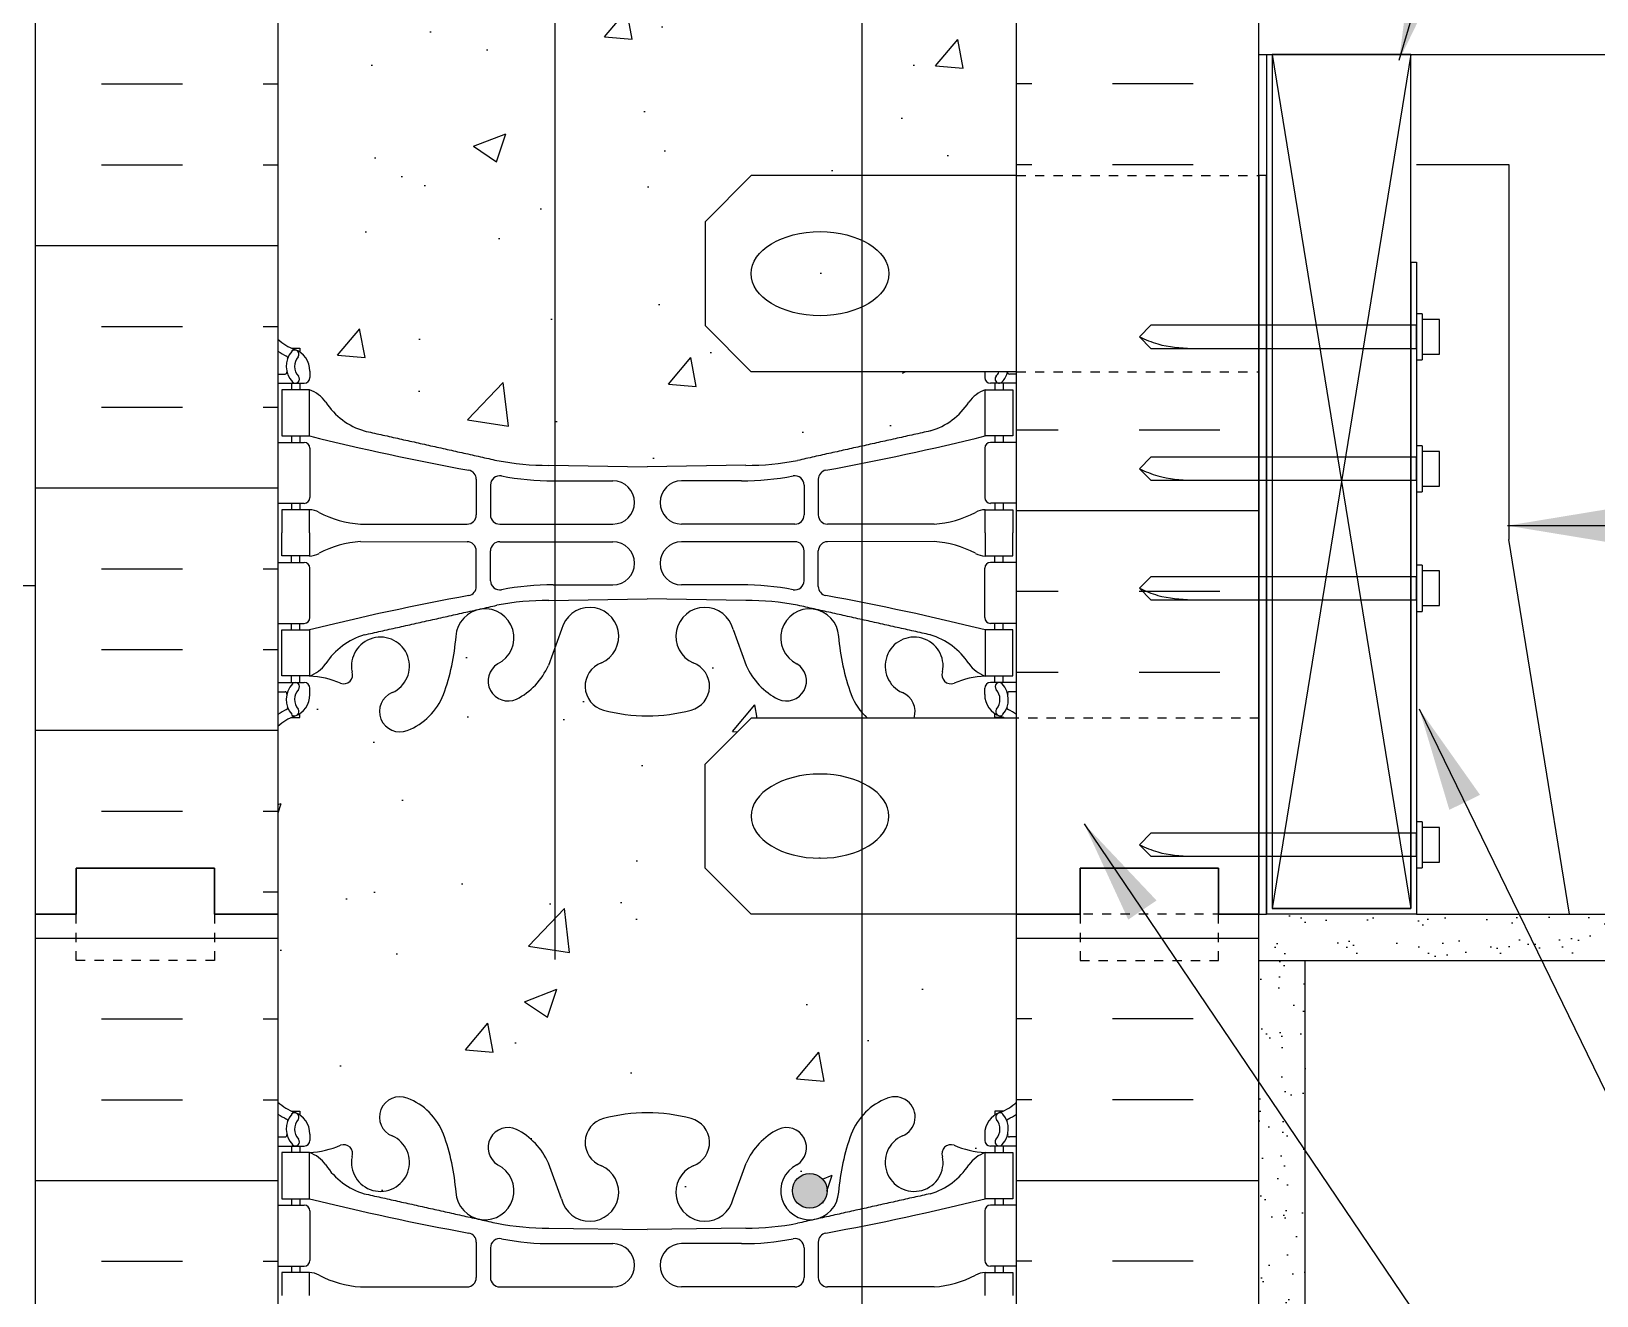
# Model space of a CAD drawing. Header units: inches. Extents: x 86.6 to 136.2, y -5.6 to 65.7.
# Drawn here: x 106.71 to 123.66, y 24.59 to 38.29 of the extents above; entities that cross this region are included whole.
import ezdxf

# ---------------------------------------------------------------- set-up
doc = ezdxf.new("R2010")
doc.units = ezdxf.units.IN
doc.header["$LTSCALE"] = 0.5
doc.header["$MEASUREMENT"] = 0
doc.linetypes.add('DASHED2', pattern=[0.375, 0.25, -0.125])
doc.linetypes.add('HIDDEN2', pattern=[0.1875, 0.125, -0.0625])
for name, color, linetype in [('HATCH', 12, 'Continuous'), ('line25', 2, 'Continuous'), ('LINE3', 3, 'Continuous'), ('LINE50', 5, 'Continuous'), ('LINE9', 9, 'Continuous'), ('TEXT', 4, 'Continuous'), ('Web_Edge', 9, 'Continuous')]:
    doc.layers.add(name, color=color, linetype=linetype)
doc.styles.add('DIM', font='romans.shx', dxfattribs={"width": 0.7})
doc.dimstyles.new('ext_12', dxfattribs={"dimscale": 12, "dimtxt": 0.09375, "dimasz": 0.09375, "dimexe": 0.09375, "dimexo": 0.0625, "dimgap": 0.0625, "dimtad": 1, "dimdec": 1, "dimzin": 3, "dimdsep": 46, "dimlunit": 4, "dimtxsty": 'DIM', "dimcen": 0.09, "dimdle": 0.09375, "dimclrt": 4, "dimadec": 0, "dimazin": 0, "dimtfac": 1, "dimtdec": 1, "dimtmove": 2, "dimatfit": 3, "dimfxl": 1, "dimfrac": 2, "dimtolj": 1, "dimtzin": 0, "dimarcsym": 0})
pattern_1 = [(37.5, (62.706, 9.471), (-0.0157483, 0.481706), [0, -0.38, 0, -0.425, 0, -0.40625]), (7.5, (62.706, 9.471), (0.442444, 0.7055365), [0, -0.205, 0, -0.3425, 0, -0.13125]), (327.5, (62.3985, 9.471), (0.7785355, 0.0014148), [0, -0.125, 0, -0.45, 0, -0.5875]), (317.5, (62.3985, 9.471), (0.7515317, 0.219419), [0, -0.0625, 0, -0.295, 0, -0.3375])]

msp = doc.modelspace()

# ---------------------------------------------------------------- hatches: boundary and pattern name
at = {"layer": 'HATCH'}
h = msp.add_hatch(dxfattribs=at)
h.set_pattern_fill('AR-CONC', color=256, scale=0.5)
h.paths.add_polyline_path([(113.382, 63.85), (113.257, 63.725), (113.257, 64.725), (113.257, 65.725), (112.257, 64.725), (109.382, 64.725), (109.382, 62.691, 0.088416), (109.528, 62.593), (109.618, 62.593), (109.618, 62.552, -0.249069), (109.728, 62.345), (109.728, 62.277, -0.414214), (109.666, 62.215), (109.618, 62.215), (109.618, 62.145), (109.723, 62.145, 0.085348), (110.052, 62.22, -0.669601), (110.185, 62.1, 2.087231), (110.619, 62.325, -1), (110.782, 62.733, -0.227838), (111.187, 62.309, -0.06598), (111.311, 61.7, 1.629604), (111.782, 62.001, -1.059167), (111.989, 62.383, -0.16372), (112.311, 62.029), (112.453, 61.642, 1.612474), (112.885, 62.002, -0.734872), (112.908, 62.513, -0.068475), (113.382, 62.575)])
h.paths.add_polyline_path([(112.946, 61.715, -1), (112.571, 61.715, -1)], flags=16)
h.paths.add_polyline_path([(117.382, 64.725), (114.257, 64.725), (113.382, 63.85), (113.382, 62.575, -0.068475), (113.856, 62.513, -0.734872), (113.879, 62.002, 1.612474), (114.311, 61.642), (114.453, 62.029, -0.16372), (114.775, 62.383, -1.059167), (114.982, 62.001, 1.629604), (115.453, 61.7, -0.06598), (115.577, 62.309, -0.227838), (115.982, 62.733, -1), (116.145, 62.325, 2.087231), (116.579, 62.1, -0.669601), (116.712, 62.22, 0.085348), (117.041, 62.145), (117.146, 62.145), (117.146, 62.215), (117.099, 62.215, -0.414214), (117.036, 62.277), (117.036, 62.345, -0.249069), (117.146, 62.552), (117.146, 62.593), (117.236, 62.593, 0.088416), (117.382, 62.691)])
edge = h.paths.add_edge_path()
edge.add_line((112.382, 59.864), (112.315, 59.863))
edge.add_arc((112.31, 56.879), 2.984, 89.9005, 100.7454)
edge.add_spline(control_points=[(111.754, 59.81), (110.316, 59.49)], knot_values=[0, 0, 1, 1], degree=1, periodic=0)
edge.add_arc((110.524, 58.776), 0.743, 106.1893, 145.772)
edge.add_arc((109.601, 59.387), 0.364, 289.6613, 327.9576, ccw=False)
edge.add_line((109.723, 59.045), (109.618, 59.045))
edge.add_line((109.618, 59.045), (109.618, 58.975))
edge.add_line((109.618, 58.975), (109.666, 58.975))
edge.add_arc((109.666, 58.912), 0.0625, 0, 90, ccw=False)
edge.add_line((109.728, 58.912), (109.728, 58.845))
edge.add_arc((109.478, 58.845), 0.25, 304.0558, 360, ccw=False)
edge.add_line((109.618, 58.637), (109.618, 58.596))
edge.add_line((109.618, 58.596), (109.528, 58.596))
edge.add_arc((109.728, 58.137), 0.5, 113.5782, 133.7891)
edge.add_line((109.382, 58.498), (109.382, 52.952))
edge.add_arc((109.728, 53.313), 0.5, 226.2109, 246.4218)
edge.add_line((109.528, 52.855), (109.618, 52.855))
edge.add_line((109.618, 52.855), (109.618, 52.813))
edge.add_arc((109.478, 52.606), 0.25, 0, 55.9442, ccw=False)
edge.add_line((109.728, 52.606), (109.728, 52.538))
edge.add_arc((109.666, 52.538), 0.0625, -90, 0, ccw=False)
edge.add_line((109.666, 52.476), (109.618, 52.476))
edge.add_line((109.618, 52.476), (109.618, 52.406))
edge.add_line((109.618, 52.406), (109.723, 52.406))
edge.add_arc((109.601, 52.063), 0.364, 32.0424, 70.3387, ccw=False)
edge.add_arc((110.524, 52.674), 0.743, 214.228, 253.8107)
edge.add_spline(control_points=[(110.316, 51.96), (111.754, 51.64)], knot_values=[0, 0, 1, 1], degree=1, periodic=0)
edge.add_arc((112.31, 54.571), 2.984, 259.2546, 270.0995)
edge.add_line((112.315, 51.588), (112.382, 51.587))
edge.add_line((112.382, 51.587), (112.382, 59.864))
h.paths.add_polyline_path([(113.382, 59.879), (112.382, 59.864), (112.382, 51.587), (113.382, 51.572)])
edge = h.paths.add_edge_path()
edge.add_arc((117.036, 58.137), 0.5, 46.2109, 66.4218)
edge.add_line((117.236, 58.596), (117.146, 58.596))
edge.add_line((117.146, 58.596), (117.146, 58.637))
edge.add_arc((117.286, 58.845), 0.25, 180, 235.9442, ccw=False)
edge.add_line((117.036, 58.845), (117.036, 58.912))
edge.add_arc((117.099, 58.912), 0.0625, 90, 180, ccw=False)
edge.add_line((117.099, 58.975), (117.146, 58.975))
edge.add_line((117.146, 58.975), (117.146, 59.045))
edge.add_line((117.146, 59.045), (117.041, 59.045))
edge.add_arc((117.163, 59.387), 0.364, 212.0424, 250.3387, ccw=False)
edge.add_arc((116.24, 58.776), 0.743, 34.228, 73.8107)
edge.add_spline(control_points=[(116.448, 59.49), (115.01, 59.81)], knot_values=[0, 0, 1, 1], degree=1, periodic=0)
edge.add_arc((114.454, 56.879), 2.984, 79.2546, 90.0995)
edge.add_line((114.449, 59.863), (113.382, 59.879))
edge.add_line((113.382, 59.879), (113.382, 51.572))
edge.add_line((113.382, 51.572), (114.449, 51.588))
edge.add_arc((114.454, 54.571), 2.984, 269.9005, 280.7454)
edge.add_spline(control_points=[(115.01, 51.64), (116.448, 51.96)], knot_values=[0, 0, 1, 1], degree=1, periodic=0)
edge.add_arc((116.24, 52.674), 0.743, 286.1893, 325.772)
edge.add_arc((117.163, 52.063), 0.364, 109.6613, 147.9576, ccw=False)
edge.add_line((117.041, 52.406), (117.146, 52.406))
edge.add_line((117.146, 52.406), (117.146, 52.476))
edge.add_line((117.146, 52.476), (117.099, 52.476))
edge.add_arc((117.099, 52.538), 0.0625, 180, 270, ccw=False)
edge.add_line((117.036, 52.538), (117.036, 52.606))
edge.add_arc((117.286, 52.606), 0.25, 124.0558, 180, ccw=False)
edge.add_line((117.146, 52.813), (117.146, 52.855))
edge.add_line((117.146, 52.855), (117.236, 52.855))
edge.add_arc((117.036, 53.313), 0.5, 293.5782, 313.7891)
edge.add_line((117.382, 52.952), (117.382, 58.498))
edge = h.paths.add_edge_path()
edge.add_line((112.382, 41.864), (112.315, 41.863))
edge.add_arc((112.31, 38.879), 2.984, 89.9005, 100.7454)
edge.add_spline(control_points=[(111.754, 41.81), (110.316, 41.49)], knot_values=[0, 0, 1, 1], degree=1, periodic=0)
edge.add_arc((110.524, 40.776), 0.743, 106.1893, 145.772)
edge.add_arc((109.601, 41.387), 0.364, 289.6613, 327.9576, ccw=False)
edge.add_line((109.723, 41.045), (109.618, 41.045))
edge.add_line((109.618, 41.045), (109.618, 40.975))
edge.add_line((109.618, 40.975), (109.666, 40.975))
edge.add_arc((109.666, 40.912), 0.0625, 0, 90, ccw=False)
edge.add_line((109.728, 40.912), (109.728, 40.845))
edge.add_arc((109.478, 40.845), 0.25, 304.0558, 360, ccw=False)
edge.add_line((109.618, 40.637), (109.618, 40.596))
edge.add_line((109.618, 40.596), (109.528, 40.596))
edge.add_arc((109.728, 40.137), 0.5, 113.5782, 133.7891)
edge.add_line((109.382, 40.498), (109.382, 34.952))
edge.add_arc((109.728, 35.313), 0.5, 226.2109, 246.4218)
edge.add_line((109.528, 34.855), (109.618, 34.855))
edge.add_line((109.618, 34.855), (109.618, 34.813))
edge.add_arc((109.478, 34.606), 0.25, 0, 55.9442, ccw=False)
edge.add_line((109.728, 34.606), (109.728, 34.538))
edge.add_arc((109.666, 34.538), 0.0625, -90, 0, ccw=False)
edge.add_line((109.666, 34.476), (109.618, 34.476))
edge.add_line((109.618, 34.476), (109.618, 34.406))
edge.add_line((109.618, 34.406), (109.723, 34.406))
edge.add_arc((109.601, 34.063), 0.364, 32.0424, 70.3387, ccw=False)
edge.add_arc((110.524, 34.674), 0.743, 214.228, 253.8107)
edge.add_spline(control_points=[(110.316, 33.96), (111.754, 33.64)], knot_values=[0, 0, 1, 1], degree=1, periodic=0)
edge.add_arc((112.31, 36.571), 2.984, 259.2546, 270.0995)
edge.add_line((112.315, 33.588), (112.382, 33.587))
edge.add_line((112.382, 33.587), (112.382, 41.864))
edge = h.paths.add_edge_path()
edge.add_line((114.507, 36.725), (115.705, 36.725))
edge.add_line((115.705, 36.725), (115.705, 41.656))
edge.add_spline(control_points=[(115.705, 41.656), (115.543, 41.692)], knot_values=[0.516874, 0.516874, 0.629218, 0.629218], degree=1, periodic=0)
edge.add_spline(control_points=[(115.543, 41.692), (115.01, 41.81)], knot_values=[0.629218, 0.629218, 1, 1], degree=1, periodic=0)
edge.add_arc((114.454, 38.879), 2.984, 79.2546, 90.0995)
edge.add_line((114.449, 41.863), (113.382, 41.879))
edge.add_line((113.382, 41.879), (112.382, 41.864))
edge.add_line((112.382, 41.864), (112.382, 33.587))
edge.add_line((112.382, 33.587), (113.382, 33.572))
edge.add_line((113.382, 33.572), (114.449, 33.588))
edge.add_arc((114.454, 36.571), 2.984, 269.9005, 280.7454)
edge.add_spline(control_points=[(115.01, 33.64), (115.543, 33.759)], knot_values=[0.629218, 0.629218, 1, 1], degree=1, periodic=0)
edge.add_spline(control_points=[(115.543, 33.759), (115.705, 33.795)], knot_values=[0.516874, 0.516874, 0.629218, 0.629218], degree=1, periodic=0)
edge.add_line((115.705, 33.795), (115.705, 34.6))
edge.add_line((115.705, 34.6), (114.507, 34.6))
edge.add_line((114.507, 34.6), (114.007, 35.1))
edge.add_line((114.007, 35.1), (114.007, 36.225))
edge.add_line((114.007, 36.225), (114.507, 36.725))
edge = h.paths.add_edge_path()
edge.add_arc((117.036, 40.137), 0.5, 46.2109, 66.4218)
edge.add_line((117.236, 40.596), (117.146, 40.596))
edge.add_line((117.146, 40.596), (117.146, 40.637))
edge.add_arc((117.286, 40.845), 0.25, 180, 235.9442, ccw=False)
edge.add_line((117.036, 40.845), (117.036, 40.912))
edge.add_arc((117.099, 40.912), 0.0625, 90, 180, ccw=False)
edge.add_line((117.099, 40.975), (117.146, 40.975))
edge.add_line((117.146, 40.975), (117.146, 41.045))
edge.add_line((117.146, 41.045), (117.041, 41.045))
edge.add_arc((117.163, 41.387), 0.364, 212.0424, 250.3387, ccw=False)
edge.add_arc((116.24, 40.776), 0.743, 34.228, 73.8107)
edge.add_spline(control_points=[(116.448, 41.49), (115.705, 41.656)], knot_values=[0, 0, 0.516874, 0.516874], degree=1, periodic=0)
edge.add_line((115.705, 41.656), (115.705, 36.725))
edge.add_line((115.705, 36.725), (117.382, 36.725))
edge.add_line((117.382, 36.725), (117.382, 40.498))
edge = h.paths.add_edge_path()
edge.add_line((117.146, 34.476), (117.099, 34.476))
edge.add_arc((117.099, 34.538), 0.0625, 180, 270, ccw=False)
edge.add_line((117.036, 34.538), (117.036, 34.6))
edge.add_line((117.036, 34.6), (115.705, 34.6))
edge.add_line((115.705, 34.6), (115.705, 33.795))
edge.add_spline(control_points=[(115.705, 33.795), (116.448, 33.96)], knot_values=[0, 0, 0.516874, 0.516874], degree=1, periodic=0)
edge.add_arc((116.24, 34.674), 0.743, 286.1893, 327.2081)
edge.add_arc((117.163, 34.063), 0.364, 109.6613, 145.0225, ccw=False)
edge.add_line((117.041, 34.406), (117.146, 34.406))
edge.add_line((117.146, 34.406), (117.146, 34.476))
h.paths.add_polyline_path([(115.705, 28.725), (114.507, 28.725), (114.007, 29.225), (114.007, 30.35), (114.507, 30.85), (115.705, 30.85), (115.705, 30.913, -0.083866), (115.589, 31.106, -0.069923), (115.453, 31.75, 1.629604), (114.982, 31.449, -0.994662), (114.799, 31.054, -0.173075), (114.453, 31.421), (114.311, 31.808, 1.612474), (113.879, 31.448, -0.734872), (113.856, 30.937, -0.068475), (113.382, 30.875, -0.068475), (112.908, 30.937, -0.734872), (112.885, 31.448, 1.612474), (112.453, 31.808), (112.311, 31.421, -0.173075), (111.965, 31.054, -0.994662), (111.782, 31.449, 1.629604), (111.311, 31.75, -0.069923), (111.175, 31.106, -0.21345), (110.782, 30.717, -1), (110.619, 31.126, 2.087231), (110.185, 31.35, -0.669601), (110.052, 31.23, 0.085348), (109.723, 31.306), (109.618, 31.306), (109.618, 31.236), (109.666, 31.236, -0.414214), (109.728, 31.173), (109.728, 31.106, -0.249069), (109.618, 30.899), (109.618, 30.857), (109.528, 30.857, 0.088416), (109.382, 30.76), (109.382, 28.725), (109.382, 26.691, 0.088416), (109.528, 26.593), (109.618, 26.593), (109.618, 26.552, -0.249069), (109.728, 26.345), (109.728, 26.277, -0.414214), (109.666, 26.215), (109.618, 26.215), (109.618, 26.145), (109.723, 26.145, 0.085348), (110.052, 26.22, -0.669601), (110.185, 26.1, 2.087231), (110.619, 26.325, -1), (110.782, 26.733, -0.21345), (111.175, 26.344, -0.069923), (111.311, 25.7, 1.629604), (111.782, 26.001, -0.994662), (111.965, 26.396, -0.173075), (112.311, 26.029), (112.453, 25.642, 1.612474), (112.885, 26.002, -0.734872), (112.908, 26.513, -0.068475), (113.382, 26.575, -0.068475), (113.856, 26.513, -0.734872), (113.879, 26.002, 1.612474), (114.311, 25.642), (114.453, 26.029, -0.173075), (114.799, 26.396, -0.994662), (114.982, 26.001, 1.629604), (115.453, 25.7, -0.069923), (115.589, 26.344, -0.083866), (115.705, 26.538)])
h.paths.add_polyline_path([(115.328, 25.731, -1), (114.953, 25.731, -1)], flags=16)
h.paths.add_polyline_path([(117.382, 28.725), (115.705, 28.725), (115.705, 26.538, -0.127305), (115.982, 26.733, -1), (116.145, 26.325, 2.087231), (116.579, 26.1, -0.669601), (116.712, 26.22, 0.085348), (117.041, 26.145), (117.146, 26.145), (117.146, 26.215), (117.099, 26.215, -0.414214), (117.036, 26.277), (117.036, 26.345, -0.249069), (117.146, 26.552), (117.146, 26.593), (117.236, 26.593, 0.088416), (117.382, 26.691)])
h.paths.add_polyline_path([(115.705, 12.913, -0.083866), (115.589, 13.106, -0.069923), (115.453, 13.75, 1.629604), (114.982, 13.449, -0.994662), (114.799, 13.054, -0.173075), (114.453, 13.421), (114.311, 13.808, 1.612474), (113.879, 13.448, -0.734872), (113.856, 12.937, -0.068475), (113.382, 12.875, -0.068475), (112.908, 12.937, -0.734872), (112.885, 13.448, 1.612474), (112.453, 13.808), (112.311, 13.421, -0.173075), (111.965, 13.054, -0.994662), (111.782, 13.449, 1.629604), (111.311, 13.75, -0.069923), (111.175, 13.106, -0.21345), (110.782, 12.717, -1), (110.619, 13.126, 2.087231), (110.185, 13.35, -0.669601), (110.052, 13.23, 0.085348), (109.723, 13.306), (109.618, 13.306), (109.618, 13.236), (109.666, 13.236, -0.414214), (109.728, 13.173), (109.728, 13.106, -0.249069), (109.618, 12.899), (109.618, 12.857), (109.528, 12.857, 0.088416), (109.382, 12.76), (109.382, 10.725), (112.257, 10.725), (113.257, 11.725), (113.257, 10.725), (113.257, 9.725), (114.257, 10.725), (115.705, 10.725)])
h.paths.add_polyline_path([(117.382, 12.76, 0.088416), (117.236, 12.857), (117.146, 12.857), (117.146, 12.899, -0.249069), (117.036, 13.106), (117.036, 13.173, -0.414214), (117.099, 13.236), (117.146, 13.236), (117.146, 13.306), (117.041, 13.306, 0.085348), (116.712, 13.23, -0.669601), (116.579, 13.35, 2.087231), (116.145, 13.126, -1), (115.982, 12.717, -0.127305), (115.705, 12.913), (115.705, 10.725), (117.382, 10.725)])
edge = h.paths.add_edge_path()
edge.add_spline(control_points=[(115.705, 23.656), (115.01, 23.81)], knot_values=[0.516874, 0.516874, 1, 1], degree=1, periodic=0)
edge.add_arc((114.454, 20.879), 2.984, 79.2546, 90.0995)
edge.add_line((114.449, 23.863), (113.382, 23.879))
edge.add_line((113.382, 23.879), (112.315, 23.863))
edge.add_arc((112.31, 20.879), 2.984, 89.9005, 100.7454)
edge.add_spline(control_points=[(111.754, 23.81), (110.316, 23.49)], knot_values=[0, 0, 1, 1], degree=1, periodic=0)
edge.add_arc((110.524, 22.776), 0.743, 106.1893, 145.772)
edge.add_arc((109.601, 23.387), 0.364, 289.6613, 327.9576, ccw=False)
edge.add_line((109.723, 23.045), (109.618, 23.045))
edge.add_line((109.618, 23.045), (109.618, 22.975))
edge.add_line((109.618, 22.975), (109.666, 22.975))
edge.add_arc((109.666, 22.912), 0.0625, 0, 90, ccw=False)
edge.add_line((109.728, 22.912), (109.728, 22.845))
edge.add_arc((109.478, 22.845), 0.25, 304.0558, 360, ccw=False)
edge.add_line((109.618, 22.637), (109.618, 22.596))
edge.add_line((109.618, 22.596), (109.528, 22.596))
edge.add_arc((109.728, 22.137), 0.5, 113.5782, 133.7891)
edge.add_line((109.382, 22.498), (109.382, 16.952))
edge.add_arc((109.728, 17.313), 0.5, 226.2109, 246.4218)
edge.add_line((109.528, 16.855), (109.618, 16.855))
edge.add_line((109.618, 16.855), (109.618, 16.813))
edge.add_arc((109.478, 16.606), 0.25, 0, 55.9442, ccw=False)
edge.add_line((109.728, 16.606), (109.728, 16.538))
edge.add_arc((109.666, 16.538), 0.0625, -90, 0, ccw=False)
edge.add_line((109.666, 16.476), (109.618, 16.476))
edge.add_line((109.618, 16.476), (109.618, 16.406))
edge.add_line((109.618, 16.406), (109.723, 16.406))
edge.add_arc((109.601, 16.063), 0.364, 32.0424, 70.3387, ccw=False)
edge.add_arc((110.524, 16.674), 0.743, 214.228, 253.8107)
edge.add_spline(control_points=[(110.316, 15.96), (111.754, 15.64)], knot_values=[0, 0, 1, 1], degree=1, periodic=0)
edge.add_arc((112.31, 18.571), 2.984, 259.2546, 270.0995)
edge.add_line((112.315, 15.588), (113.382, 15.572))
edge.add_line((113.382, 15.572), (114.449, 15.588))
edge.add_arc((114.454, 18.571), 2.984, 269.9005, 280.7454)
edge.add_spline(control_points=[(115.01, 15.64), (115.705, 15.795)], knot_values=[0.516874, 0.516874, 1, 1], degree=1, periodic=0)
edge.add_line((115.705, 15.795), (115.705, 23.656))
edge = h.paths.add_edge_path()
edge.add_arc((117.036, 22.137), 0.5, 46.2109, 66.4218)
edge.add_line((117.236, 22.596), (117.146, 22.596))
edge.add_line((117.146, 22.596), (117.146, 22.637))
edge.add_arc((117.286, 22.845), 0.25, 180, 235.9442, ccw=False)
edge.add_line((117.036, 22.845), (117.036, 22.912))
edge.add_arc((117.099, 22.912), 0.0625, 90, 180, ccw=False)
edge.add_line((117.099, 22.975), (117.146, 22.975))
edge.add_line((117.146, 22.975), (117.146, 23.045))
edge.add_line((117.146, 23.045), (117.041, 23.045))
edge.add_arc((117.163, 23.387), 0.364, 212.0424, 250.3387, ccw=False)
edge.add_arc((116.24, 22.776), 0.743, 34.228, 73.8107)
edge.add_spline(control_points=[(116.448, 23.49), (115.705, 23.656)], knot_values=[0, 0, 0.516874, 0.516874], degree=1, periodic=0)
edge.add_line((115.705, 23.656), (115.705, 15.795))
edge.add_spline(control_points=[(115.705, 15.795), (116.448, 15.96)], knot_values=[0, 0, 0.516874, 0.516874], degree=1, periodic=0)
edge.add_arc((116.24, 16.674), 0.743, 286.1893, 325.772)
edge.add_arc((117.163, 16.063), 0.364, 109.6613, 147.9576, ccw=False)
edge.add_line((117.041, 16.406), (117.146, 16.406))
edge.add_line((117.146, 16.406), (117.146, 16.476))
edge.add_line((117.146, 16.476), (117.099, 16.476))
edge.add_arc((117.099, 16.538), 0.0625, 180, 270, ccw=False)
edge.add_line((117.036, 16.538), (117.036, 16.606))
edge.add_arc((117.286, 16.606), 0.25, 124.0558, 180, ccw=False)
edge.add_line((117.146, 16.813), (117.146, 16.855))
edge.add_line((117.146, 16.855), (117.236, 16.855))
edge.add_arc((117.036, 17.313), 0.5, 293.5782, 313.7891)
edge.add_line((117.382, 16.952), (117.382, 22.498))
h = msp.add_hatch(dxfattribs=at)
h.set_pattern_fill('INSUL', color=256, scale=7, style=0)
h.set_pattern_definition([(0, (-2816.7796, -368.2843), (0, 2.625), []), (0, (-2816.7796, -367.4093), (0, 2.625), [0.875, -0.875]), (0, (-2816.7796, -366.5343), (0, 2.625), [0.875, -0.875])])
h.paths.add_polyline_path([(106.757, 28.725), (107.195, 28.725), (107.195, 29.225), (108.695, 29.225), (108.695, 28.725), (109.382, 28.725), (109.382, 46.725), (108.695, 46.725), (108.695, 47.225), (107.195, 47.225), (107.195, 46.725), (106.757, 46.725)])
h = msp.add_hatch(dxfattribs=at)
h.set_pattern_fill('INSUL', color=256, scale=7, style=0)
h.set_pattern_definition([(180, (3043.5436, -368.2843), (0, 2.625), []), (180, (3043.5436, -367.4093), (0, 2.625), [0.875, -0.875]), (180, (3043.5436, -366.5343), (0, 2.625), [0.875, -0.875])])
h.paths.add_polyline_path([(117.382, 36.725), (120.007, 36.725), (120.007, 46.725), (119.57, 46.725), (119.57, 47.225), (118.07, 47.225), (118.07, 46.725), (117.382, 46.725)])
h = msp.add_hatch(dxfattribs=at)
h.set_pattern_fill('AR-CONC', color=256, scale=0.5, style=0)
edge = h.paths.add_edge_path(flags=17)
edge.add_ellipse((115.253, 35.663), major_axis=(-0.746, 0), ratio=0.610344, start_angle=0, end_angle=360)
h = msp.add_hatch(dxfattribs=at)
h.set_pattern_fill('INSUL', color=256, scale=7, style=0)
h.set_pattern_definition([(0, (62.706, 9.471), (0, 2.625), []), (0, (62.706, 10.346), (0, 2.625), [0.875, -0.875]), (0, (62.706, 11.221), (0, 2.625), [0.875, -0.875])])
h.paths.add_polyline_path([(120.007, 34.6), (117.382, 34.6), (117.382, 30.85), (120.007, 30.85)])
h = msp.add_hatch(dxfattribs=at)
h.set_pattern_fill('AR-CONC', color=256, scale=0.5, style=0)
edge = h.paths.add_edge_path(flags=17)
edge.add_ellipse((115.253, 29.788), major_axis=(-0.746, 0), ratio=0.610344, start_angle=0, end_angle=360, ccw=False)
h = msp.add_hatch(dxfattribs=at)
h.set_pattern_fill('INSUL', color=256, scale=7, style=0)
h.set_pattern_definition([(0, (-2816.7796, -386.2843), (0, 2.625), []), (0, (-2816.7796, -385.4093), (0, 2.625), [0.875, -0.875]), (0, (-2816.7796, -384.5343), (0, 2.625), [0.875, -0.875])])
h.paths.add_polyline_path([(106.757, 10.725), (107.195, 10.725), (107.195, 11.225), (108.695, 11.225), (108.695, 10.725), (109.382, 10.725), (109.382, 28.725), (108.695, 28.725), (108.695, 29.225), (107.195, 29.225), (107.195, 28.725), (106.757, 28.725)])
h = msp.add_hatch(dxfattribs=at)
h.set_pattern_fill('INSUL', color=256, scale=7, style=0)
h.set_pattern_definition([(180, (3043.5436, -386.2843), (0, 2.625), []), (180, (3043.5436, -385.4093), (0, 2.625), [0.875, -0.875]), (180, (3043.5436, -384.5343), (0, 2.625), [0.875, -0.875])])
h.paths.add_polyline_path([(120.007, 10.725), (119.57, 10.725), (119.57, 11.225), (118.07, 11.225), (118.07, 10.725), (117.382, 10.725), (117.382, 28.725), (118.07, 28.725), (118.07, 29.225), (119.57, 29.225), (119.57, 28.725), (120.007, 28.725)])
h = msp.add_hatch(dxfattribs=at)
h.set_pattern_fill('AR-SAND', color=256, scale=0.25, style=0)
h.set_pattern_definition(pattern_1)
h.paths.add_polyline_path([(135.158, 28.225), (135.158, 28.725), (121.712, 28.725), (120.087, 28.725), (120.007, 28.725), (120.007, 28.225)])
h = msp.add_hatch(dxfattribs=at)
h.set_pattern_fill('AR-SAND', color=256, scale=0.25, style=0)
h.set_pattern_definition(pattern_1)
h.paths.add_polyline_path([(120.507, 28.225), (120.007, 28.225), (120.007, 10.725), (120.507, 10.725)])
at = {"layer": 'LINE3'}
msp.add_hatch(color=256, dxfattribs=at).paths.add_polyline_path([(114.953, 25.731, 1), (115.328, 25.731, 1)])

# ---------------------------------------------------------------- linework, layer by layer
at = {"layer": 'HATCH'}
for p, q in [((120.15, 38.038), (121.65, 28.788)), ((121.65, 38.038), (120.15, 28.788))]:
    msp.add_line(p, q, dxfattribs=at)
at = {"layer": 'line25'}
for p, q in [((109.382, 46.725), (109.382, 28.725)), ((117.382, 23.1), (117.382, 46.725)), ((120.007, 38.038), (135.158, 38.038)), ((121.65, 35.788), (121.65, 28.788)), ((109.382, 28.725), (109.382, 10.725)), ((121.65, 28.788), (120.15, 28.788)), ((121.712, 28.725), (135.158, 28.725)), ((121.712, 28.725), (123.025, 28.725))]:
    msp.add_line(p, q, dxfattribs=at)
at = {"layer": 'line25', "color": 9}
for p, q in [((118.712, 34.979), (118.837, 35.104)), ((121.775, 35.229), (121.712, 35.229)), ((121.712, 35.229), (121.712, 34.729)), ((121.775, 35.229), (121.775, 34.729)), ((121.962, 35.167), (121.775, 35.167)), ((121.962, 34.792), (121.962, 35.167)), ((118.712, 34.979), (118.837, 34.854)), ((121.775, 34.792), (121.962, 34.792)), ((121.712, 34.729), (121.775, 34.729)), ((121.775, 33.8), (121.712, 33.8)), ((121.712, 33.8), (121.712, 33.3)), ((121.775, 33.8), (121.775, 33.3)), ((118.712, 33.55), (118.837, 33.675)), ((121.962, 33.738), (121.775, 33.738)), ((121.962, 33.363), (121.962, 33.738)), ((118.712, 33.55), (118.837, 33.425)), ((121.712, 33.3), (121.775, 33.3)), ((121.775, 33.363), (121.962, 33.363)), ((121.775, 32.506), (121.712, 32.506)), ((121.712, 32.506), (121.712, 32.006)), ((121.775, 32.506), (121.775, 32.006)), ((121.962, 32.444), (121.775, 32.444)), ((121.962, 32.069), (121.962, 32.444)), ((118.712, 32.256), (118.837, 32.381)), ((118.712, 32.256), (118.837, 32.131)), ((121.775, 32.069), (121.962, 32.069)), ((121.712, 32.006), (121.775, 32.006)), ((121.775, 29.728), (121.712, 29.728)), ((121.712, 29.728), (121.712, 29.228)), ((121.775, 29.728), (121.775, 29.228)), ((118.712, 29.478), (118.837, 29.603)), ((121.962, 29.665), (121.775, 29.665)), ((121.962, 29.29), (121.962, 29.665)), ((118.712, 29.478), (118.837, 29.353)), ((121.712, 29.228), (121.775, 29.228)), ((121.775, 29.29), (121.962, 29.29))]:
    msp.add_line(p, q, dxfattribs=at)
at = {"layer": 'line25'}
msp.add_lwpolyline([(120.15, 28.788), (121.65, 28.788), (121.65, 38.038), (120.15, 38.038)], close=True, dxfattribs=at)
at = {"layer": 'line25', "color": 9}
for points in [[(118.837, 34.854), (121.712, 34.854), (121.712, 35.104), (118.837, 35.104)], [(118.837, 33.425), (121.712, 33.425), (121.712, 33.675), (118.837, 33.675)], [(118.837, 32.131), (121.712, 32.131), (121.712, 32.381), (118.837, 32.381)], [(118.837, 29.353), (121.712, 29.353), (121.712, 29.603), (118.837, 29.603)]]:
    msp.add_lwpolyline(points, dxfattribs=at)
for points in [[(118.712, 34.979), (118.911, 34.902), (119.281, 34.854)], [(118.712, 33.55), (118.911, 33.473), (119.281, 33.425)], [(118.712, 32.256), (118.911, 32.179), (119.281, 32.131)], [(118.712, 29.478), (118.911, 29.4), (119.281, 29.353)]]:
    msp.add_spline(points, degree=3, dxfattribs=at)
at = {"layer": 'LINE3'}
for p, q in [((112.382, 63.85), (112.382, 28.237)), ((115.705, 45.277), (115.705, 36.725)), ((115.705, 36.725), (115.705, 10.725))]:
    msp.add_line(p, q, dxfattribs=at)
msp.add_circle((115.141, 25.731), 0.188, dxfattribs=at)
at = {"layer": 'LINE50'}
for p, q in [((106.757, 28.725), (106.757, 46.725)), ((120.007, 28.725), (120.007, 46.725)), ((106.757, 10.725), (106.757, 28.725)), ((120.007, 10.725), (120.007, 28.725))]:
    msp.add_line(p, q, dxfattribs=at)
for points in [[(109.382, 28.725), (108.695, 28.725), (108.695, 29.225), (107.195, 29.225), (107.195, 28.725), (106.757, 28.725)], [(106.757, 28.725), (107.195, 28.725), (107.195, 29.225), (108.695, 29.225), (108.695, 28.725), (109.382, 28.725)], [(117.382, 28.725), (118.07, 28.725), (118.07, 29.225), (119.57, 29.225), (119.57, 28.725), (120.007, 28.725)], [(120.007, 28.725), (119.57, 28.725), (119.57, 29.225), (118.07, 29.225), (118.07, 28.725), (117.382, 28.725)]]:
    msp.add_lwpolyline(points, dxfattribs=at)
at = {"layer": 'LINE9'}
for p, q in [((120.087, 38.038), (120.087, 28.725)), ((121.712, 36.844), (122.712, 36.844)), ((122.712, 36.844), (122.712, 32.784)), ((114.507, 36.725), (114.007, 36.225)), ((117.382, 36.725), (114.507, 36.725)), ((121.65, 35.788), (121.712, 35.788)), ((121.712, 35.788), (121.712, 28.725)), ((114.507, 34.6), (114.007, 35.1)), ((117.382, 34.6), (114.507, 34.6)), ((123.37, 28.725), (122.712, 32.784)), ((106.757, 32.284), (106.57, 32.284)), ((114.507, 30.85), (114.007, 30.35)), ((117.382, 30.85), (114.507, 30.85)), ((114.507, 28.725), (114.007, 29.225)), ((117.382, 28.725), (114.507, 28.725)), ((121.712, 28.725), (120.087, 28.725)), ((120.007, 28.225), (135.158, 28.225)), ((120.507, 10.725), (120.507, 28.225))]:
    msp.add_line(p, q, dxfattribs=at)
at = {"layer": 'LINE9', "linetype": 'HIDDEN2'}
for p, q in [((117.382, 36.725), (120.007, 36.725)), ((117.382, 34.6), (120.007, 34.6)), ((120.007, 30.85), (117.382, 30.85)), ((120.007, 28.725), (117.382, 28.725))]:
    msp.add_line(p, q, dxfattribs=at)
at = {"layer": 'LINE9'}
msp.add_lwpolyline([(120.007, 28.725), (120.087, 28.725), (120.087, 36.725), (120.007, 36.725)], close=True, dxfattribs=at)
for points in [[(114.007, 36.225), (114.007, 35.1)], [(114.007, 29.225), (114.007, 30.35)]]:
    msp.add_lwpolyline(points, dxfattribs=at)
at = {"layer": 'LINE9', "linetype": 'DASHED2', "ltscale": 0.15}
for points in [[(108.695, 28.725), (108.695, 28.725), (108.695, 28.225), (107.195, 28.225), (107.195, 28.725), (107.195, 28.725)], [(118.07, 28.725), (118.07, 28.725), (118.07, 28.225), (119.57, 28.225), (119.57, 28.725), (119.57, 28.725)]]:
    msp.add_lwpolyline(points, dxfattribs=at)
at = {"layer": 'LINE9'}
msp.add_ellipse((115.253, 35.663), major_axis=(-0.746, 0), ratio=0.610344, dxfattribs=at)
at = {"layer": 'LINE9', "extrusion": (0, 0, -1)}
msp.add_ellipse((115.253, 29.788), major_axis=(-0.746, 0), ratio=0.610344, dxfattribs=at)
at = {"layer": 'Web_Edge', "color": 8}
for p, q in [((109.528, 34.855), (109.618, 34.855)), ((109.618, 34.855), (109.618, 34.813)), ((109.728, 34.606), (109.728, 34.538)), ((117.036, 34.6), (117.036, 34.538)), ((109.382, 34.576), (109.46, 34.576)), ((109.382, 34.476), (109.666, 34.476)), ((109.528, 34.476), (109.528, 34.406)), ((109.618, 34.476), (109.618, 34.406)), ((117.382, 34.476), (117.099, 34.476)), ((117.146, 34.476), (117.146, 34.406)), ((117.236, 34.476), (117.236, 34.406)), ((117.382, 34.576), (117.304, 34.576)), ((109.382, 33.836), (109.666, 33.836)), ((109.528, 33.906), (109.528, 33.836)), ((109.618, 33.906), (109.618, 33.836)), ((109.728, 33.773), (109.728, 33.238)), ((117.036, 33.773), (117.036, 33.238)), ((117.382, 33.836), (117.099, 33.836)), ((117.146, 33.906), (117.146, 33.836)), ((117.236, 33.906), (117.236, 33.836)), ((112.315, 33.588), (113.382, 33.572)), ((114.449, 33.588), (113.382, 33.572)), ((111.53, 33.436), (111.53, 33.051)), ((112.363, 33.42), (113.01, 33.42)), ((114.401, 33.42), (113.754, 33.42)), ((115.234, 33.436), (115.234, 33.051)), ((111.683, 33.374), (111.683, 33.051)), ((115.081, 33.374), (115.081, 33.051)), ((109.382, 33.176), (109.666, 33.176)), ((109.528, 33.176), (109.528, 33.106)), ((109.618, 33.176), (109.618, 33.106)), ((117.382, 33.176), (117.099, 33.176)), ((117.146, 33.176), (117.146, 33.106)), ((117.236, 33.176), (117.236, 33.106)), ((110.276, 32.95), (111.43, 32.951)), ((111.783, 32.951), (113.01, 32.951)), ((114.981, 32.951), (113.754, 32.951)), ((116.488, 32.95), (115.334, 32.951)), ((110.276, 32.761), (111.43, 32.76)), ((111.783, 32.76), (113.01, 32.76)), ((114.981, 32.76), (113.754, 32.76)), ((116.488, 32.761), (115.334, 32.76)), ((109.528, 32.536), (109.528, 32.606)), ((109.618, 32.536), (109.618, 32.606)), ((111.53, 32.276), (111.53, 32.66)), ((111.683, 32.338), (111.683, 32.66)), ((115.081, 32.338), (115.081, 32.66)), ((115.234, 32.276), (115.234, 32.66)), ((117.146, 32.536), (117.146, 32.606)), ((117.236, 32.536), (117.236, 32.606)), ((109.382, 32.536), (109.666, 32.536)), ((109.728, 31.938), (109.728, 32.473)), ((117.036, 31.938), (117.036, 32.473)), ((117.382, 32.536), (117.099, 32.536)), ((112.363, 32.292), (113.01, 32.292)), ((114.401, 32.292), (113.754, 32.292)), ((112.315, 32.124), (113.382, 32.14)), ((114.449, 32.124), (113.382, 32.14)), ((109.382, 31.876), (109.666, 31.876)), ((109.528, 31.806), (109.528, 31.876)), ((109.618, 31.806), (109.618, 31.876)), ((117.382, 31.876), (117.099, 31.876)), ((117.146, 31.806), (117.146, 31.876)), ((117.236, 31.806), (117.236, 31.876)), ((112.453, 31.808), (112.311, 31.421)), ((114.311, 31.808), (114.453, 31.421)), ((109.382, 31.236), (109.666, 31.236)), ((109.528, 31.236), (109.528, 31.306)), ((109.618, 31.236), (109.618, 31.306)), ((117.382, 31.236), (117.099, 31.236)), ((117.146, 31.236), (117.146, 31.306)), ((117.236, 31.236), (117.236, 31.306)), ((109.382, 31.136), (109.46, 31.136)), ((109.728, 31.106), (109.728, 31.173)), ((117.036, 31.106), (117.036, 31.173)), ((117.382, 31.136), (117.304, 31.136)), ((109.618, 30.857), (109.618, 30.899)), ((117.146, 30.857), (117.146, 30.899)), ((109.528, 30.857), (109.618, 30.857)), ((117.236, 30.857), (117.146, 30.857))]:
    msp.add_line(p, q, dxfattribs=at)
at = {"layer": 'Web_Edge'}
for p, q in [((109.528, 26.593), (109.618, 26.593)), ((109.618, 26.593), (109.618, 26.552)), ((117.236, 26.593), (117.146, 26.593)), ((117.146, 26.593), (117.146, 26.552)), ((109.382, 26.315), (109.46, 26.315)), ((109.728, 26.345), (109.728, 26.277)), ((117.036, 26.345), (117.036, 26.277)), ((117.382, 26.315), (117.304, 26.315)), ((109.382, 26.215), (109.666, 26.215)), ((109.528, 26.215), (109.528, 26.145)), ((109.618, 26.215), (109.618, 26.145)), ((117.382, 26.215), (117.099, 26.215)), ((117.146, 26.215), (117.146, 26.145)), ((117.236, 26.215), (117.236, 26.145)), ((112.453, 25.642), (112.311, 26.029)), ((114.311, 25.642), (114.453, 26.029)), ((109.528, 25.645), (109.528, 25.575)), ((109.618, 25.645), (109.618, 25.575)), ((117.146, 25.645), (117.146, 25.575)), ((117.236, 25.645), (117.236, 25.575)), ((109.382, 25.575), (109.666, 25.575)), ((109.728, 25.512), (109.728, 24.977)), ((117.036, 25.512), (117.036, 24.977)), ((117.382, 25.575), (117.099, 25.575)), ((112.315, 25.326), (113.382, 25.311)), ((114.449, 25.326), (113.382, 25.311)), ((111.53, 25.175), (111.53, 24.79)), ((111.683, 25.113), (111.683, 24.79)), ((112.363, 25.159), (113.01, 25.159)), ((114.401, 25.159), (113.754, 25.159)), ((115.081, 25.113), (115.081, 24.79)), ((115.234, 25.175), (115.234, 24.79)), ((109.382, 24.915), (109.666, 24.915)), ((109.528, 24.915), (109.528, 24.845)), ((109.618, 24.915), (109.618, 24.845)), ((117.382, 24.915), (117.099, 24.915)), ((117.146, 24.915), (117.146, 24.845)), ((117.236, 24.915), (117.236, 24.845)), ((110.276, 24.689), (111.43, 24.69)), ((111.783, 24.69), (113.01, 24.69)), ((114.981, 24.69), (113.754, 24.69)), ((116.488, 24.689), (115.334, 24.69))]:
    msp.add_line(p, q, dxfattribs=at)
at = {"layer": 'Web_Edge', "color": 8}
for points in [[(109.423, 33.906), (109.723, 33.906), (109.723, 34.406), (109.423, 34.406)], [(117.341, 33.906), (117.041, 33.906), (117.041, 34.406), (117.341, 34.406)], [(109.423, 31.806), (109.723, 31.806), (109.723, 31.306), (109.423, 31.306)], [(117.341, 31.806), (117.041, 31.806), (117.041, 31.306), (117.341, 31.306)]]:
    msp.add_lwpolyline(points, close=True, dxfattribs=at)
for points in [[(109.723, 32.856), (109.723, 33.106), (109.423, 33.106), (109.423, 32.856)], [(117.041, 32.856), (117.041, 33.106), (117.341, 33.106), (117.341, 32.856)], [(109.723, 32.856), (109.723, 32.606), (109.423, 32.606), (109.423, 32.856)], [(117.041, 32.856), (117.041, 32.606), (117.341, 32.606), (117.341, 32.856)]]:
    msp.add_lwpolyline(points, dxfattribs=at)
at = {"layer": 'Web_Edge'}
for points in [[(109.423, 25.645), (109.723, 25.645), (109.723, 26.145), (109.423, 26.145)], [(117.341, 25.645), (117.041, 25.645), (117.041, 26.145), (117.341, 26.145)]]:
    msp.add_lwpolyline(points, close=True, dxfattribs=at)
for points in [[(109.723, 24.595), (109.723, 24.845), (109.423, 24.845), (109.423, 24.595)], [(117.041, 24.595), (117.041, 24.845), (117.341, 24.845), (117.341, 24.595)]]:
    msp.add_lwpolyline(points, dxfattribs=at)
at = {"layer": 'Web_Edge', "color": 8}
for centre, radius, start, end in [((109.728, 35.313), 0.5, 226.2109, 250.5288), ((109.728, 35.313), 0.6, 234.7832, 245.0748), ((109.722, 34.66), 0.25, 140.1145, 222.4609), ((109.466, 34.75), 0.021, 343.464, 63.9957), ((109.564, 34.791), 0.045, 321.448, 139.1879), ((109.478, 34.606), 0.25, 0, 70.5288), ((109.722, 34.66), 0.16, 140.0001, 222.4609), ((109.46, 34.595), 0.0196, 269.4032, 15.4901), ((116.063, 34.79), 0.22, 291.8037, 300.3318), ((117.042, 34.66), 0.16, 317.5391, 337.9258), ((117.042, 34.66), 0.25, 317.5391, 346.083), ((117.304, 34.595), 0.0196, 165.6676, 270.5968), ((109.57, 34.522), 0.045, 222.4609, 42.4609), ((109.666, 34.538), 0.0625, 270, 0), ((117.099, 34.538), 0.0625, 180, 270), ((117.194, 34.522), 0.045, 137.5391, 317.5391), ((109.601, 34.063), 0.364, 34.9775, 70.3387), ((110.524, 34.674), 0.743, 212.7919, 253.8107), ((116.24, 34.674), 0.743, 286.1893, 327.2081), ((117.163, 34.063), 0.364, 109.6613, 145.0225), ((109.666, 33.773), 0.0625, 0, 90), ((116.532, 61.326), 28.253, 256.0552, 259.6343), ((110.232, 61.326), 28.253, 280.3657, 283.9448), ((117.099, 33.773), 0.0625, 90, 180), ((112.31, 36.571), 2.984, 259.2546, 270.0995), ((114.454, 36.571), 2.984, 269.9005, 280.7454), ((111.43, 33.436), 0.1, 360, 79.6343), ((111.783, 33.374), 0.1, 79.2546, 180), ((112.358, 36.404), 2.984, 259.2546, 270.0995), ((113.01, 33.185), 0.234, 270, 90), ((113.754, 33.185), 0.234, 90, 270), ((114.406, 36.404), 2.984, 269.9005, 280.7454), ((114.981, 33.374), 0.1, 0, 100.7454), ((115.334, 33.436), 0.1, 100.3657, 180), ((109.666, 33.238), 0.0625, 270, 0), ((117.099, 33.238), 0.0625, 180, 270), ((109.719, 32.887), 0.219, 60.4937, 88.92), ((110.361, 34.107), 1.16, 242.5844, 265.8032), ((116.403, 34.107), 1.16, 274.1968, 297.4156), ((117.045, 32.887), 0.219, 91.08, 119.5063), ((111.43, 33.051), 0.1, 270.0388, 360), ((111.783, 33.051), 0.1, 180, 270), ((114.981, 33.051), 0.1, 270, 0), ((115.334, 33.051), 0.1, 180, 269.9612), ((110.361, 31.605), 1.16, 94.1968, 117.4156), ((111.43, 32.66), 0.1, 0, 89.9612), ((111.783, 32.66), 0.1, 90, 180), ((113.01, 32.526), 0.234, 270, 90), ((113.754, 32.526), 0.234, 90, 270), ((114.981, 32.66), 0.1, 0, 90), ((115.334, 32.66), 0.1, 90.0388, 180), ((116.403, 31.605), 1.16, 62.5844, 85.8032), ((109.719, 32.824), 0.219, 271.08, 299.5063), ((117.045, 32.824), 0.219, 240.4937, 268.92), ((109.666, 32.473), 0.0625, 0, 90), ((117.099, 32.473), 0.0625, 90, 180), ((111.43, 32.276), 0.1, 280.3657, 0), ((111.783, 32.338), 0.1, 180, 280.7454), ((112.358, 29.308), 2.984, 89.9005, 100.7454), ((114.406, 29.308), 2.984, 79.2546, 90.0995), ((114.981, 32.338), 0.1, 259.2546, 0), ((115.334, 32.276), 0.1, 180, 259.6343), ((116.532, 4.385), 28.253, 100.3657, 103.9448), ((112.31, 29.14), 2.984, 89.9005, 100.7454), ((112.758, 31.735), 0.314, 293.8084, 166.5854), ((114.006, 31.735), 0.314, 13.4146, 246.1916), ((114.454, 29.14), 2.984, 79.2546, 90.0995), ((110.232, 4.385), 28.253, 76.0552, 79.6343), ((109.666, 31.938), 0.0625, 270, 0), ((111.623, 31.719), 0.314, 296.0652, 177.2643), ((115.141, 31.719), 0.314, 2.7357, 243.9348), ((117.099, 31.938), 0.0625, 180, 270), ((110.524, 31.037), 0.743, 106.1893, 147.2081), ((110.492, 31.413), 0.314, 293.8084, 191.4114), ((108.952, 31.915), 2.365, 339.9985, 355.6105), ((117.812, 31.915), 2.365, 184.3895, 200.0015), ((116.272, 31.413), 0.314, 348.5886, 246.1916), ((116.24, 31.037), 0.743, 32.7919, 73.8107), ((109.601, 31.648), 0.364, 289.6613, 325.0225), ((111.875, 31.252), 0.217, 121.463, 294.4736), ((111.624, 31.722), 0.75, 297.0295, 336.3062), ((112.976, 31.196), 0.268, 109.9662, 255.2108), ((113.788, 31.196), 0.268, 284.7892, 70.0338), ((115.14, 31.722), 0.75, 203.6938, 242.9705), ((114.889, 31.252), 0.217, 245.5264, 58.537), ((117.163, 31.648), 0.364, 214.9775, 250.3387), ((109.722, 31.051), 0.25, 137.5391, 219.8855), ((109.57, 31.19), 0.045, 317.5391, 137.5391), ((109.666, 31.173), 0.0625, 360, 90), ((109.668, 30.31), 0.997, 66.8533, 86.8462), ((110.094, 31.318), 0.0968, 249.5669, 19.8449), ((116.67, 31.318), 0.0968, 160.1551, 290.4331), ((117.096, 30.31), 0.997, 93.1538, 113.1467), ((117.099, 31.173), 0.0625, 90, 180), ((117.194, 31.19), 0.045, 42.4609, 222.4609), ((117.042, 31.051), 0.25, 320.1145, 42.4609), ((109.46, 31.116), 0.0196, 344.5099, 90.5968), ((109.478, 31.106), 0.25, 289.4712, 360), ((109.722, 31.051), 0.16, 137.5391, 219.9999), ((110.701, 30.921), 0.22, 111.8037, 291.8037), ((110.543, 31.35), 0.677, 290.6803, 338.8761), ((116.221, 31.35), 0.677, 201.1239, 227.6464), ((116.063, 30.921), 0.22, 341.1022, 68.1963), ((117.286, 31.106), 0.25, 180, 250.5288), ((117.042, 31.051), 0.16, 320.0001, 42.4609), ((117.304, 31.116), 0.0196, 89.4032, 195.4901), ((109.728, 30.399), 0.6, 114.9252, 125.2168), ((109.728, 30.399), 0.5, 109.4712, 133.7891), ((109.466, 30.962), 0.021, 296.0043, 16.536), ((109.564, 30.92), 0.045, 220.8121, 38.552), ((113.37, 32.629), 1.754, 254.7082, 270.3771), ((113.394, 32.629), 1.754, 269.6229, 285.2918), ((117.2, 30.92), 0.045, 141.448, 319.1879), ((117.036, 30.399), 0.5, 64.5651, 70.5288), ((117.298, 30.962), 0.021, 163.464, 243.9957), ((117.036, 30.399), 0.6, 54.7832, 65.0748)]:
    msp.add_arc(centre, radius, start, end, dxfattribs=at)
at = {"layer": 'Web_Edge'}
for centre, radius, start, end in [((109.728, 27.052), 0.5, 226.2109, 250.5288), ((110.701, 26.529), 0.22, 68.1963, 248.1963), ((110.543, 26.1), 0.677, 21.1239, 69.3197), ((116.221, 26.1), 0.677, 110.6803, 158.8761), ((116.063, 26.529), 0.22, 291.8037, 111.8037), ((117.036, 27.052), 0.5, 289.4712, 313.7891), ((109.728, 27.052), 0.6, 234.7832, 245.0748), ((109.722, 26.399), 0.25, 140.1145, 222.4609), ((109.466, 26.489), 0.021, 343.464, 63.9957), ((109.564, 26.53), 0.045, 321.448, 139.1879), ((109.478, 26.345), 0.25, 0, 70.5288), ((109.722, 26.399), 0.16, 140.0001, 222.4609), ((112.976, 26.254), 0.268, 104.7892, 250.0338), ((113.37, 24.821), 1.754, 89.6229, 105.2918), ((113.394, 24.821), 1.754, 74.7082, 90.3771), ((113.788, 26.254), 0.268, 289.9662, 75.2108), ((117.286, 26.345), 0.25, 109.4712, 180), ((117.2, 26.53), 0.045, 40.8121, 218.552), ((117.042, 26.399), 0.16, 317.5391, 39.9999), ((117.042, 26.399), 0.25, 317.5391, 39.8855), ((117.298, 26.489), 0.021, 116.0043, 196.536), ((117.036, 27.052), 0.6, 294.9252, 305.2168), ((109.46, 26.334), 0.0196, 269.4032, 15.4901), ((109.57, 26.261), 0.045, 222.4609, 42.4609), ((110.492, 26.038), 0.314, 168.5886, 66.1916), ((108.952, 25.535), 2.365, 4.3895, 20.0015), ((111.875, 26.198), 0.217, 65.5264, 238.537), ((111.624, 25.728), 0.75, 23.6938, 62.9705), ((115.14, 25.728), 0.75, 117.0295, 156.3062), ((114.889, 26.198), 0.217, 301.463, 114.4736), ((117.812, 25.535), 2.365, 159.9985, 175.6105), ((116.272, 26.038), 0.314, 113.8084, 11.4114), ((117.194, 26.261), 0.045, 137.5391, 317.5391), ((117.304, 26.334), 0.0196, 164.5099, 270.5968), ((109.666, 26.277), 0.0625, 270, 0), ((109.668, 27.14), 0.997, 273.1538, 293.1467), ((109.601, 25.802), 0.364, 34.9775, 70.3387), ((110.094, 26.133), 0.0968, 340.1551, 110.4331), ((116.67, 26.133), 0.0968, 69.5669, 199.8449), ((117.096, 27.14), 0.997, 246.8533, 266.8462), ((117.163, 25.802), 0.364, 109.6613, 145.0225), ((117.099, 26.277), 0.0625, 180, 270), ((110.524, 26.413), 0.743, 212.7919, 253.8107), ((111.623, 25.731), 0.314, 182.7357, 63.9348), ((112.758, 25.715), 0.314, 193.4146, 66.1916), ((114.006, 25.715), 0.314, 113.8084, 346.5854), ((115.141, 25.731), 0.314, 116.0652, 357.2643), ((116.24, 26.413), 0.743, 286.1893, 327.2081), ((116.532, 53.065), 28.253, 256.0552, 259.6343), ((110.232, 53.065), 28.253, 280.3657, 283.9448), ((109.666, 25.512), 0.0625, 0, 90), ((117.099, 25.512), 0.0625, 90, 180), ((111.43, 25.175), 0.1, 360, 79.6343), ((112.31, 28.31), 2.984, 259.2546, 270.0995), ((114.454, 28.31), 2.984, 269.9005, 280.7454), ((115.334, 25.175), 0.1, 100.3657, 180), ((111.783, 25.113), 0.1, 79.2546, 180), ((112.358, 28.142), 2.984, 259.2546, 270.0995), ((113.01, 24.924), 0.234, 270, 90), ((113.754, 24.924), 0.234, 90, 270), ((114.406, 28.142), 2.984, 269.9005, 280.7454), ((114.981, 25.113), 0.1, 0, 100.7454), ((109.666, 24.977), 0.0625, 270, 0), ((117.099, 24.977), 0.0625, 180, 270), ((109.719, 24.626), 0.219, 60.4937, 88.92), ((110.361, 25.846), 1.16, 242.5844, 265.8032), ((111.43, 24.79), 0.1, 270.0388, 360), ((111.783, 24.79), 0.1, 180, 270), ((114.981, 24.79), 0.1, 270, 0), ((115.334, 24.79), 0.1, 180, 269.9612), ((116.403, 25.846), 1.16, 274.1968, 297.4156), ((117.045, 24.626), 0.219, 91.08, 119.5063)]:
    msp.add_arc(centre, radius, start, end, dxfattribs=at)
at = {"layer": 'Web_Edge', "color": 8}
for points in [[(110.316, 33.96), (111.754, 33.64)], [(116.448, 33.96), (115.01, 33.64)], [(110.316, 31.751), (111.754, 32.072)], [(116.448, 31.751), (115.01, 32.072)]]:
    msp.add_open_spline(points, degree=1, dxfattribs=at)
at = {"layer": 'Web_Edge'}
for points in [[(110.316, 25.699), (111.754, 25.379)], [(116.448, 25.699), (115.01, 25.379)]]:
    msp.add_open_spline(points, degree=1, dxfattribs=at)

# ---------------------------------------------------------------- leaders
at = {"layer": 'TEXT'}
for points, override in [([(121.525, 37.975), (124.469, 47.855), (128.887, 47.855)], {"dimtad": 0}), ([(122.697, 32.934), (125.406, 32.934)], {"dimgap": 0.0625, "dimtad": 0}), ([(121.743, 30.949), (124.267, 25.76), (125.895, 25.76)], {"dimgap": 0.0625, "dimtad": 0}), ([(118.114, 29.703), (123.198, 22.187), (125.167, 22.187)], {"dimgap": 0.0625, "dimtad": 0})]:
    msp.add_leader(points, dimstyle='ext_12', override=override, dxfattribs=at)

doc.saveas('drawing.dxf')
